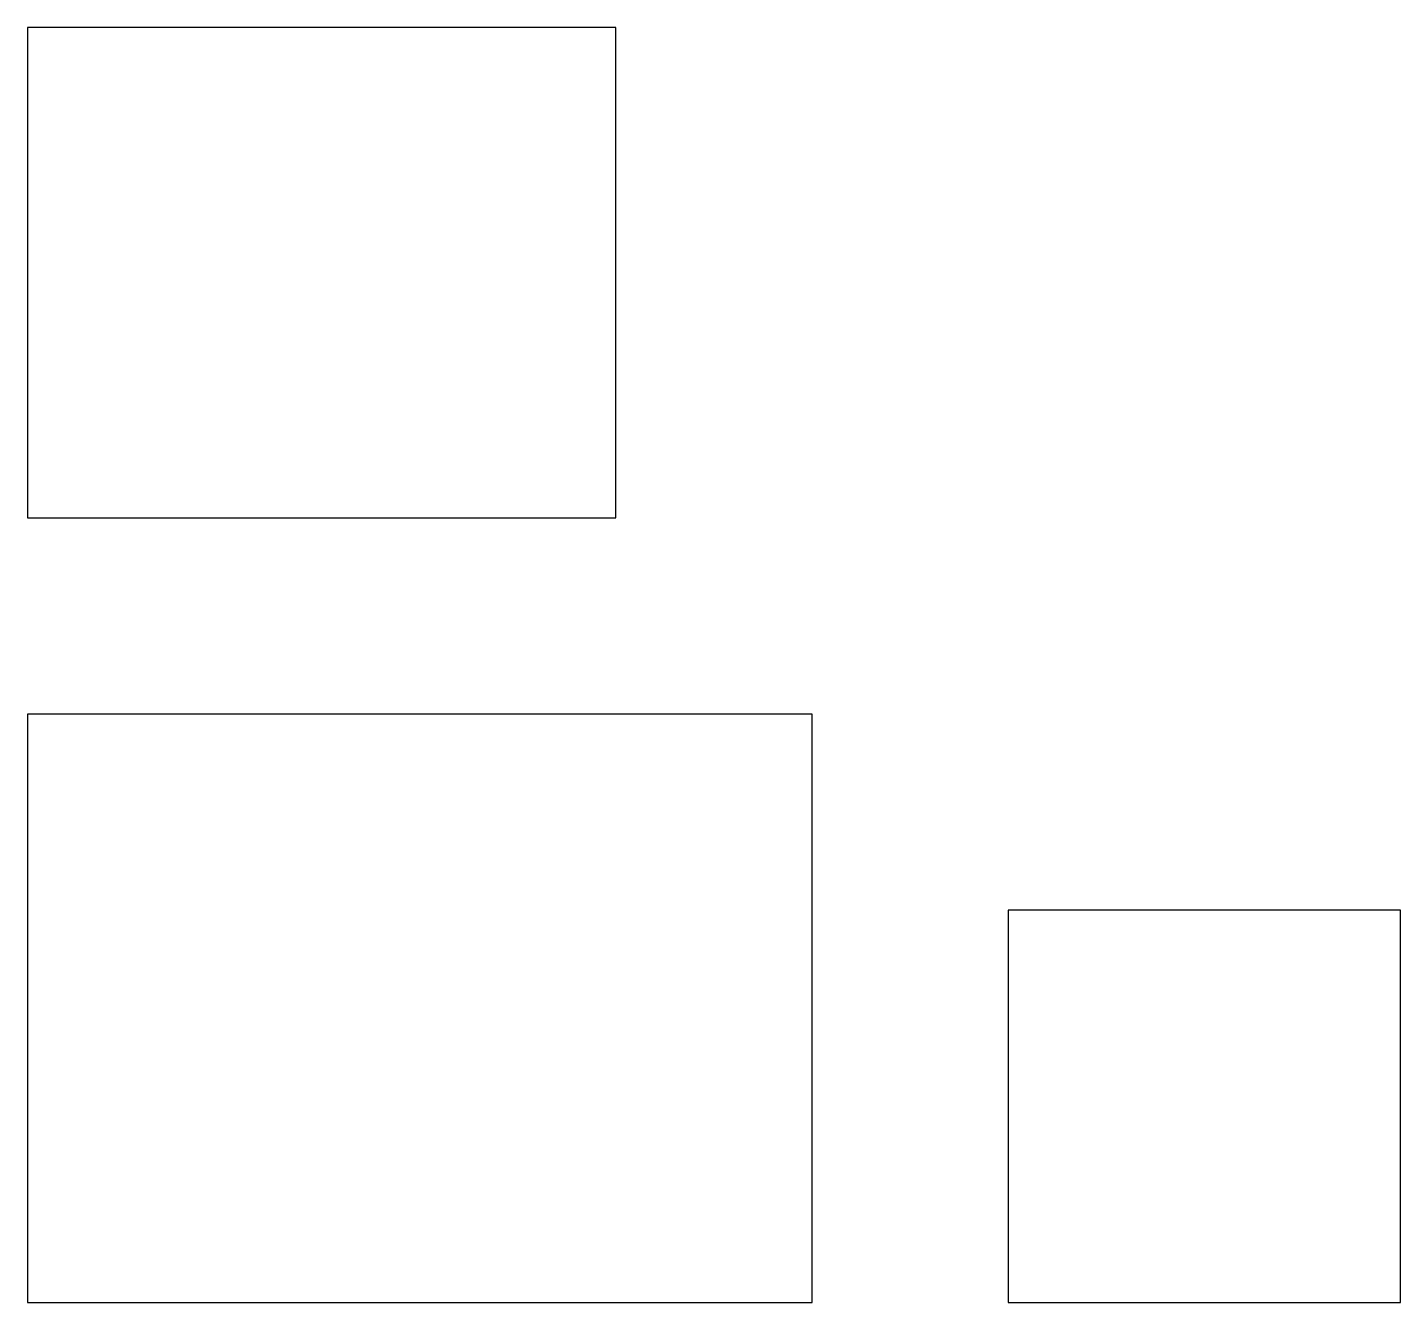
# Model space of a CAD drawing. Extents: x 0 to 7, y 0 to 6.5.
import ezdxf

# ---------------------------------------------------------------- set-up
doc = ezdxf.new("R2010")
doc.units = 0

msp = doc.modelspace()

# ---------------------------------------------------------------- linework, layer by layer
at = {"layer": 'arq - alvenaria alta'}
for p, q in [((3, 6.5), (0, 6.5)), ((0, 6.5), (0, 4)), ((3, 4), (3, 6.5)), ((0, 4), (3, 4)), ((4, 3), (0, 3)), ((0, 3), (0, 0)), ((4, 0), (4, 3)), ((7, 2), (5, 2)), ((5, 2), (5, 0)), ((7, 0), (7, 2)), ((0, 0), (4, 0)), ((5, 0), (7, 0))]:
    msp.add_line(p, q, dxfattribs=at)
at = {"layer": 'arq - esquadrias'}
for p, q in [((1, 4), (1.9, 4)), ((1.4, 0), (2.4, 0)), ((5.6, 0), (6.4, 0))]:
    msp.add_line(p, q, dxfattribs=at)

doc.saveas('drawing.dxf')
